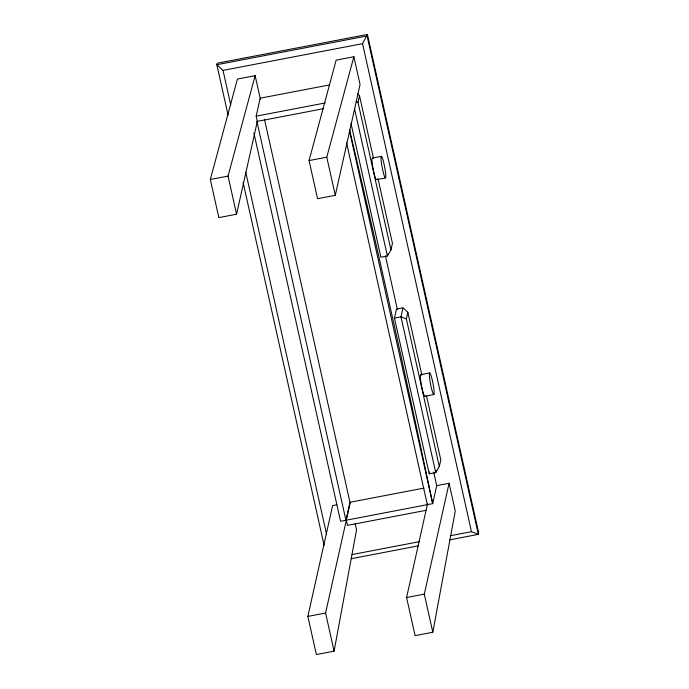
<?xml version="1.0" encoding="UTF-8"?>
<svg xmlns="http://www.w3.org/2000/svg" width="689" height="689" viewBox="0 0 689 689"><rect width="100%" height="100%" fill="white"/><g stroke="black" fill="none" stroke-linecap="round" stroke-linejoin="round"><path stroke-width="1.03" d="M336.792 504.804L332.623 505.597L307.854 616.422L316.363 654.55L334.087 651.157L356.54 529.953L355.162 523.786M427.611 503.418L406.579 597.518L415.088 635.646L432.813 632.252L455.265 511.04L449.073 483.299L436.568 485.693M323.589 108.673L257.316 121.367L256.162 116.174L260.175 98.2L329.239 84.98M260.416 99.285L255.145 75.652L237.421 79.046L210.326 179.484L218.835 217.612L236.56 214.219L257.359 121.169M367.426 34.45L362.543 43.665L471.474 531.701L478.338 534.363L478.674 532.864L367.426 34.45L217.164 63.224L216.828 64.723L228.068 115.089M335.285 195.314L360.063 84.489L353.87 56.748L336.146 60.141L309.051 160.58L317.56 198.708L335.285 195.314L326.775 157.187L353.87 56.748M351.011 123.434L380.879 257.238L387.399 255.989L390.964 249.935L358.013 102.325L359.503 95.693L357.419 93.79M387.847 253.991L387.399 255.989L354.499 108.595M390.964 249.935L392.446 243.303L377.96 178.391M253.897 132.968L340.573 521.28L345.938 520.255L349.952 502.281L264.455 119.214M334.087 651.157L325.578 613.029L350.348 502.203L423.985 488.105M426.534 396.037L440.788 459.899L439.306 466.531L435.741 472.585L429.221 473.834L394.461 318.085L396.468 309.094L402.987 307.845L407.845 312.289L421.866 375.1M402.987 307.845L400.981 316.837L435.741 472.585L436.189 470.596M439.306 466.531L406.364 318.929L407.845 312.289M429.221 473.834L429.669 471.844M432.813 632.252L424.303 594.125L449.073 483.299M236.56 214.219L228.05 176.091L255.145 75.652M449.969 539.797L478.338 534.363L367.091 35.949L216.828 64.723L223.021 70.381L362.543 43.665M256.162 116.174L325.225 102.945M210.326 179.484L228.05 176.091M309.051 160.58L326.775 157.187M381.344 156.343L372.344 158.065A10.998 1.266 79.2 0 0 373.162 169.081A10.998 1.266 79.2 0 0 376.47 179.683L385.478 177.951A10.998 1.266 79.2 0 0 383.454 161.57A10.998 1.266 79.2 0 0 381.301 161.924A10.998 1.266 79.2 0 0 385.478 177.951M394.461 318.085L400.981 316.837L406.364 318.929M420.686 374.67L429.686 372.947M424.82 396.278L433.82 394.556A10.998 1.266 79.2 0 0 431.805 378.166A10.998 1.266 79.2 0 0 429.643 378.519A10.998 1.266 79.2 0 0 433.82 394.556M425.974 510.334L347.489 525.371L346.334 520.178L432.701 503.633L436.714 485.667L433.674 472.025M352.036 554.576L419.679 541.614M450.339 535.749L471.474 531.701M351.192 558.71L418.447 545.834M307.854 616.422L325.578 613.029M406.579 597.518L424.303 594.125M356.222 101.627L358.013 102.325M359.503 95.693L373.516 158.504M385.418 255.826L397.364 309.352M349.538 131.065L432.701 503.633A2033.928 233.511 79.2 0 0 349.573 129.756M346.515 142.589L427.335 504.667M256.919 121.445L345.938 520.255M223.021 70.381L230.746 105.021M245.74 172.19L326.56 534.276M243.062 182.24L324.097 545.3M425.07 395.856A10.998 1.266 79.2 0 1 421.504 385.676A10.998 1.266 79.2 0 1 421.082 374.98"/></g></svg>
